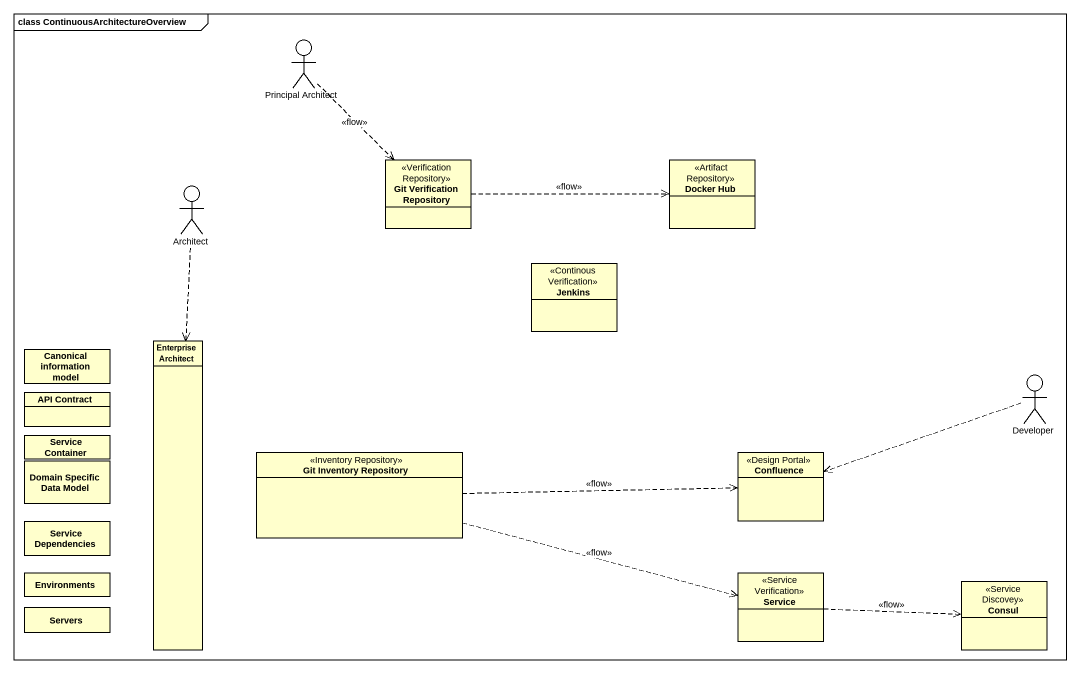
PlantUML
@startuml
mainframe class ContinuousArchitectureOverview
allowmixing
hide circle
hide empty members
actor "Principal Architect" as Principal_Architect
class "Git Verification Repository" as Git_Verification_Repository <<Verification Repository>>
class "Docker Hub" as Docker_Hub <<Artifact Repository>>
actor Architect
class Jenkins <<Continous Verification>>
class "Canonical information model" as Canonical_information_model
class "Enterprise Architect" as Enterprise_Architect
class "API Contract" as API_Contract
actor Developer
class "Service Container" as Service_Container
class "Domain Specific Data Model" as Domain_Specific_Data_Model
class "Git Inventory Repository" as Git_Inventory_Repository <<Inventory Repository>>
class Confluence <<Design Portal>>
class "Service Dependencies" as Service_Dependencies
class Environments
class Service <<Service Verification>>
class Consul <<Service Discovey>>
class Servers
Principal_Architect ..> Git_Verification_Repository : <<flow>>
Git_Verification_Repository .right.> Docker_Hub : <<flow>>
Architect ..> Enterprise_Architect
Developer .left.> Confluence
Git_Inventory_Repository .right.> Confluence : <<flow>>
Git_Inventory_Repository .right.> Service : <<flow>>
Service .right.> Consul : <<flow>>
@enduml
